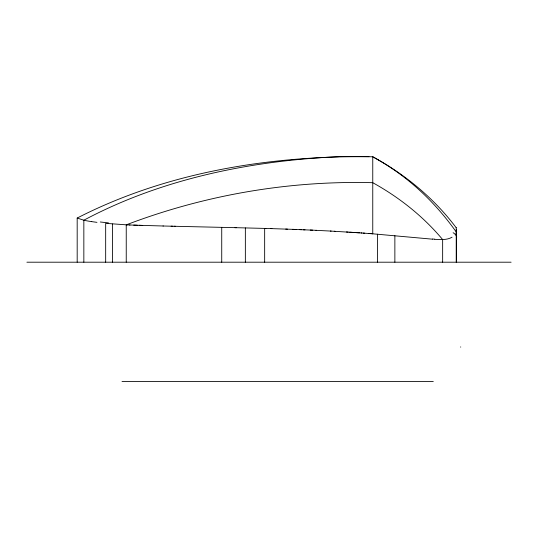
<?xml version="1.0" encoding="UTF-8"?>
<svg xmlns="http://www.w3.org/2000/svg" width="538" height="538" viewBox="0 0 538 538"><rect width="100%" height="100%" fill="white"/><g stroke="black" fill="none" stroke-linecap="round" stroke-linejoin="round"><path stroke-width="0.81" d="M368.96 156.652C269.229 155.785 166.706 172.167 77.183 218.051L77.183 262.201M455.968 233.593L456.459 232.268L456.332 229.444M452.061 237.211C446.809 240.23 440.595 239.592 434.798 239.323M338.584 156.679C250.903 160.68 161.871 178.656 83.841 220.203L77.203 218.058M338.584 156.578L372.76 156.76L378.369 159.994M26.9 262.201L511.1 262.201M122.012 381.57L433.285 381.57M236.491 227.695L174.104 226.269M235.019 227.661L265.859 228.442M171.118 226.195L175.596 226.303M172.611 226.229L163.001 225.994M163.344 226L139.113 225.308M271.892 228.623L264.656 228.408L264.656 262.201M270.688 228.589L296.236 229.47M142.731 225.422L129.523 224.978M133.747 225.133L137.318 225.254M285.712 229.08L287.46 229.141M129.994 224.998L126.712 224.871M292.726 229.336L312.679 230.17M127.183 224.891L105.67 223.344L105.67 262.201M303.25 229.76L305.006 229.834M299.747 229.612L301.495 229.686M310.265 230.062L316.626 230.351M315.967 230.325L331.132 231.091M330.352 231.051L359.485 232.833M334.259 231.259L335.039 231.306M346.445 231.979L348.079 232.08M349.707 232.181L361.839 232.994M432.491 239.181L372.027 233.748M363.298 233.102L364.751 233.203M361.112 232.947L369.122 233.526M368.389 233.472L371.301 233.694M370.574 233.64L372.76 233.808L372.76 156.76C405.074 174.366 434.132 198.307 456.231 227.782M96.968 222.355L91.763 221.643M378.369 160.015C409.479 177.809 435.793 203.115 456.459 232.268L456.459 262.201M456.224 227.614L456.224 262.201M442.646 262.201L442.646 239.578C423.245 216.357 399.196 197.318 372.76 182.698C288.967 180.452 204.561 194.998 126.242 224.857L126.242 262.201M394.865 235.698L394.865 262.201M377.441 234.178L377.441 262.201M245.355 227.904L245.355 262.201M221.73 227.359L221.73 262.201M112.59 223.983L112.59 262.201M83.841 262.201L83.841 220.203L86.107 220.694A41.527 3.591 3.7 0 0 91.722 221.643M460.703 347.165A157.365 1.937 -89.3 0 1 460.71 346.869M453.11 232.705A46.786 12.959 -0.9 0 1 456.715 237.083M108.427 222.853A62.832 6.463 2.9 0 1 100.303 221.986M434.731 239.154A78.804 25.595 6.7 0 1 432.438 239.013"/></g></svg>
